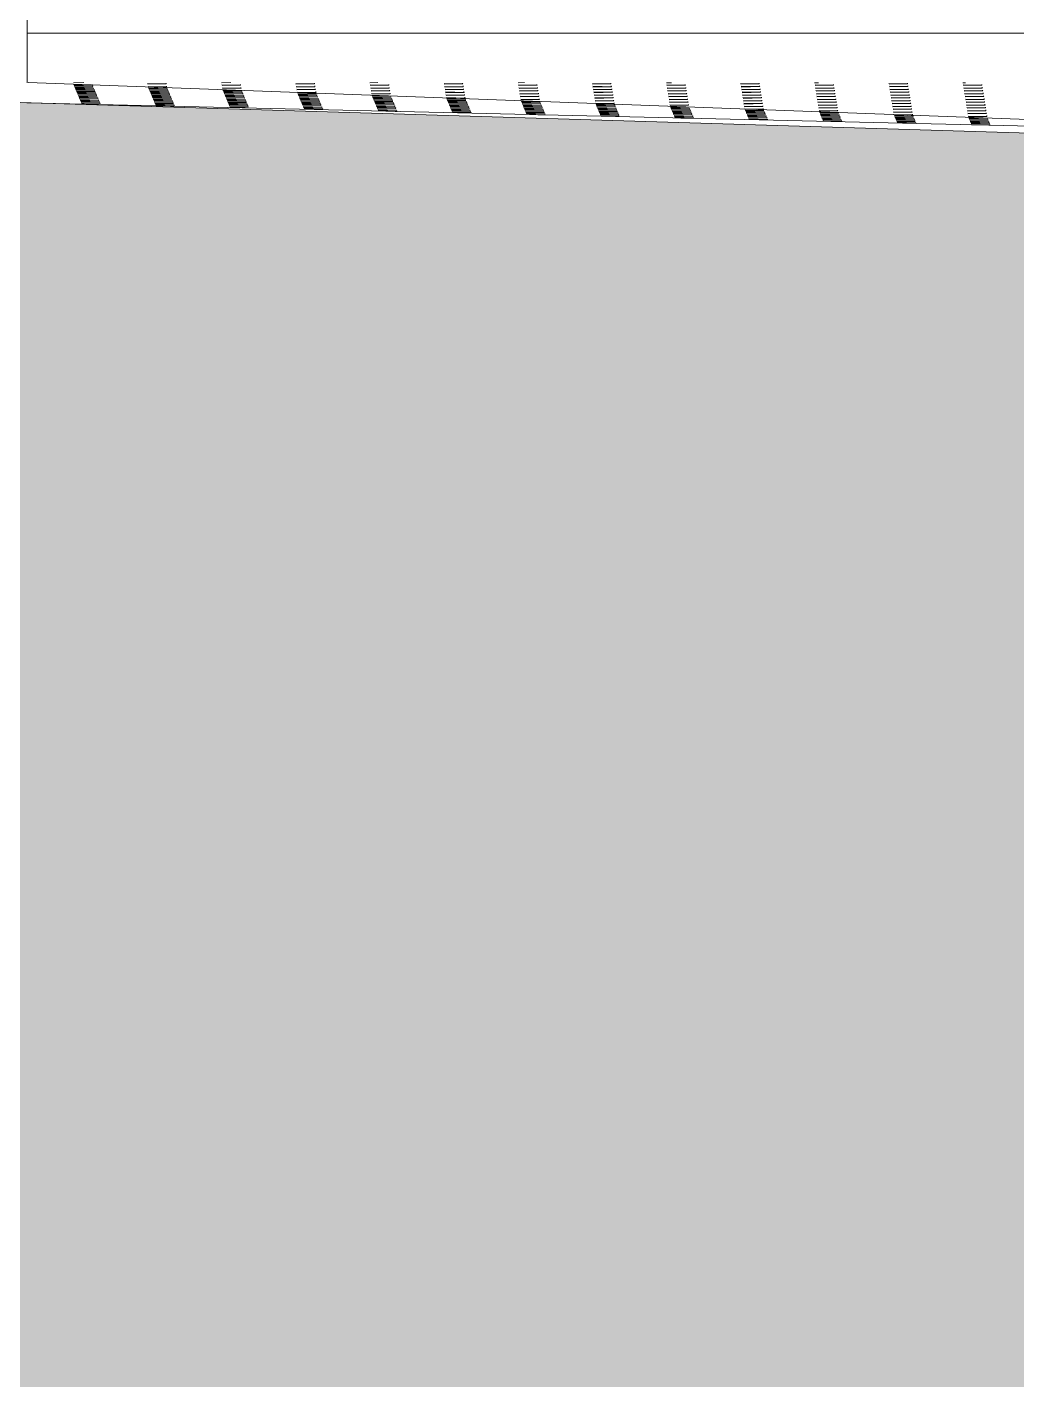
# Model space of a CAD drawing. Header units: millimetres. Extents: x -280990 to -136866, y -15139 to 7194.
# Drawn here: x -153207 to -149202, y -4239 to 1239 of the extents above; entities that cross this region are included whole.
import ezdxf

# ---------------------------------------------------------------- set-up
doc = ezdxf.new("R2010")
doc.units = ezdxf.units.MM
doc.header["$MEASUREMENT"] = 0
for name, color, linetype, lineweight in [('New_2D Drafting - General_Pen_No__1', 7, 'Continuous', 13), ('New_Site & Landscape - Terrain_Pen_No__1', 7, 'Continuous', 13), ('New_Structural - Bearing_Pen_No__1', 7, 'Continuous', 13)]:
    doc.layers.add(name, color=color, linetype=linetype, lineweight=lineweight)
doc.layers.add('New_2D Drafting - General_Pen_No__61', color=7, linetype='Continuous', lineweight=20, true_color=0x6a6a6a)

msp = doc.modelspace()

# ---------------------------------------------------------------- hatches: boundary and pattern name
at = {"layer": 'New_2D Drafting - General_Pen_No__61', "linetype": 'Continuous', "lineweight": 20, "true_color": 0x6a6a6a}
h = msp.add_hatch(dxfattribs=at)
h.set_pattern_fill('Dashed_0003', color=251, style=0, pattern_type=2)
h.set_pattern_definition([(45, (544818.18, 1213.55), (-183.84776, 183.84776), [194.99999, -65]), (45, (544818.18, 1397.4), (-183.84776, 183.84776), [194.99999, -65])])
h.paths.add_polyline_path([(-175351.4119, -15138.6962), (-136866.4204, -15138.6962), (-136880.1435, 617.9985), (-140103.53, 790.1595), (-144752.4156, 795.3361), (-148659.4545, 793.5462), (-155902.5965, 1013.7076), (-157702.217, 993.5462), (-159022.8864, 993.5462), (-164626.0405, 993.5462), (-175321.6693, 1014.3891), (-175351.4118, -246.9237)])

# ---------------------------------------------------------------- linework, layer by layer
at = {"layer": 'New_2D Drafting - General_Pen_No__1', "color": 7, "linetype": 'Continuous', "lineweight": 13, "flags": 128}
msp.add_lwpolyline([(-175351.4119, -15138.6962), (-136866.4204, -15138.6962), (-136880.1435, 617.9985), (-140103.53, 790.1595), (-144752.4156, 795.3361), (-148659.4545, 793.5462), (-155902.5965, 1013.7076), (-157702.217, 993.5462), (-159022.8864, 993.5462), (-164626.0405, 993.5462), (-175321.6693, 1014.3891), (-175351.4118, -246.9237)], close=True, dxfattribs=at)
at = {"layer": 'New_Site & Landscape - Terrain_Pen_No__1', "color": 7, "linetype": 'Continuous', "lineweight": 13}
for p, q in [((-155902.5965, 993.5462), (-148659.4545, 826.4303)), ((-153202.9572, 1013.5418), (-147255.4629, 794.3303)), ((-152977.4975, 1013.5295), (-153020.1648, 1012.7063)), ((-152943.5434, 1003.4865), (-153018.7741, 1005.7465)), ((-152943.5434, 1003.4865), (-153018.3106, 1004.6458)), ((-152941.6892, 999.0836), (-153016.9199, 1001.3436)), ((-152941.6892, 999.0836), (-153016.4563, 1000.2429)), ((-152939.835, 994.6807), (-153015.0657, 996.9407)), ((-152939.835, 994.6807), (-153014.6021, 995.84)), ((-152937.9807, 990.2778), (-153013.2114, 992.5378)), ((-152937.9807, 990.2778), (-153012.7479, 991.4371)), ((-152936.1265, 985.8749), (-153011.3572, 988.1349)), ((-152936.1265, 985.8749), (-153010.8937, 987.0342)), ((-152943.7547, 1003.9882), (-152944.007, 1005.5484)), ((-152943.5434, 1003.4865), (-152943.7547, 1003.9882)), ((-152941.6892, 999.0836), (-152942.1527, 1000.1843)), ((-152939.835, 994.6807), (-152940.2985, 995.7814)), ((-152937.9807, 990.2778), (-152938.4443, 991.3785)), ((-152936.1265, 985.8749), (-152936.5901, 986.9756)), ((-152644.4748, 1008.4515), (-152719.7055, 1009.8758)), ((-152644.4748, 1008.4515), (-152719.242, 1007.009)), ((-152642.6206, 996.9843), (-152717.8513, 998.4086)), ((-152715.5508, 995.5772), (-152717.3877, 995.6056)), ((-152640.7664, 990.0434), (-152715.9971, 992.3035)), ((-152642.6206, 996.9843), (-152715.5542, 995.5772)), ((-152640.7664, 990.0434), (-152715.5335, 991.2027)), ((-152638.9122, 985.6405), (-152714.1429, 987.9006)), ((-152638.9121, 985.6405), (-152713.6793, 986.7998)), ((-152644.4748, 1008.4515), (-152644.9384, 1011.3183)), ((-152642.6206, 996.9843), (-152643.0841, 999.8511)), ((-152640.7664, 990.0434), (-152641.2299, 991.1441)), ((-152638.9121, 985.6405), (-152639.3757, 986.7412)), ((-152382.9635, 1013.4969), (-152420.1734, 1012.779)), ((-152343.552, 1002.7543), (-152418.7827, 1004.1786)), ((-152343.552, 1002.7543), (-152418.3191, 1001.3118)), ((-152341.6978, 991.2871), (-152416.9285, 992.7114)), ((-152341.6978, 991.2871), (-152416.4649, 989.8446)), ((-152343.552, 1002.7543), (-152344.0156, 1005.6211)), ((-152341.6978, 991.2871), (-152342.1613, 994.1539)), ((-152044.4834, 1008.5242), (-152119.7141, 1009.9486)), ((-152044.4834, 1008.5242), (-152119.2505, 1007.0818)), ((-152042.6292, 997.0571), (-152117.8599, 998.4814)), ((-152042.6292, 997.0571), (-152117.3963, 995.6146)), ((-152040.775, 985.5899), (-152116.0057, 987.0142)), ((-152044.4834, 1008.5242), (-152044.947, 1011.391)), ((-152042.6292, 997.0571), (-152043.0927, 999.9239)), ((-152040.775, 985.5899), (-152041.2385, 988.4567)), ((-151788.4295, 1013.4643), (-151820.182, 1012.8517)), ((-151743.5606, 1002.827), (-151818.7913, 1004.2513)), ((-151743.5606, 1002.827), (-151818.3277, 1001.3845)), ((-151741.7064, 991.3598), (-151816.9371, 992.7841)), ((-151741.7064, 991.3598), (-151816.4735, 989.9173)), ((-151743.5606, 1002.827), (-151744.0241, 1005.6938)), ((-151741.7064, 991.3598), (-151742.1699, 994.2266)), ((-151444.492, 1008.597), (-151519.7227, 1010.0213)), ((-151444.492, 1008.597), (-151519.2591, 1007.1545)), ((-151442.6378, 997.1298), (-151517.8685, 998.5541)), ((-151442.6378, 997.1298), (-151517.4049, 995.6873)), ((-151440.7836, 985.6626), (-151516.0143, 987.0869)), ((-151444.492, 1008.597), (-151444.9555, 1011.4638)), ((-151442.6378, 997.1298), (-151443.1013, 999.9966)), ((-151440.7836, 985.6626), (-151441.2471, 988.5294)), ((-151193.8955, 1013.4317), (-151220.1906, 1012.9244)), ((-151143.5692, 1002.8997), (-151218.7999, 1004.324)), ((-151143.5692, 1002.8997), (-151218.3363, 1001.4572)), ((-151141.715, 991.4325), (-151216.9457, 992.8568)), ((-151141.715, 991.4325), (-151216.4821, 989.99)), ((-151143.5692, 1002.8997), (-151144.0327, 1005.7665)), ((-151141.715, 991.4325), (-151142.1785, 994.2993)), ((-150844.5006, 1008.6697), (-150919.7313, 1010.094)), ((-150844.5006, 1008.6697), (-150919.2677, 1007.2272)), ((-150842.6464, 997.2025), (-150917.8771, 998.6268)), ((-150842.6464, 997.2025), (-150917.4135, 995.76)), ((-150840.7922, 985.7353), (-150916.0229, 987.1596)), ((-150844.5006, 1008.6697), (-150844.9641, 1011.5365)), ((-150842.6464, 997.2025), (-150843.1099, 1000.0693)), ((-150840.7922, 985.7353), (-150841.2557, 988.6021)), ((-150599.3615, 1013.3992), (-150620.1991, 1012.9971)), ((-150543.5778, 1002.9724), (-150618.8085, 1004.3967)), ((-150543.5778, 1002.9724), (-150618.3449, 1001.5299)), ((-150541.7236, 991.5052), (-150616.9543, 992.9296)), ((-150541.7236, 991.5052), (-150616.4907, 990.0628)), ((-150543.5778, 1002.9724), (-150544.0413, 1005.8392)), ((-150541.7236, 991.5052), (-150542.1871, 994.372)), ((-150244.5092, 1008.7424), (-150319.7399, 1010.1667)), ((-150244.5092, 1008.7424), (-150319.2763, 1007.2999)), ((-150242.655, 997.2752), (-150317.8857, 998.6995)), ((-150242.655, 997.2752), (-150317.4221, 995.8327)), ((-150240.8008, 985.808), (-150316.0315, 987.2323)), ((-150244.5092, 1008.7424), (-150244.9727, 1011.6092)), ((-150242.655, 997.2752), (-150243.1185, 1000.142)), ((-150240.8007, 985.808), (-150241.2643, 988.6748)), ((-150004.8275, 1013.3666), (-150020.2077, 1013.0699)), ((-149943.5864, 1003.0452), (-150018.8171, 1004.4695)), ((-149943.5864, 1003.0452), (-150018.3535, 1001.6027)), ((-149941.7322, 991.578), (-150016.9629, 993.0023)), ((-149941.7322, 991.578), (-150016.4993, 990.1355)), ((-149943.5864, 1003.0452), (-149944.0499, 1005.9119)), ((-149941.7322, 991.578), (-149942.1957, 994.4448)), ((-149644.5178, 1008.8151), (-149719.7485, 1010.2394)), ((-149644.5178, 1008.8151), (-149719.2849, 1007.3726)), ((-149642.6636, 997.3479), (-149717.8943, 998.7722)), ((-149642.6636, 997.3479), (-149717.4307, 995.9054)), ((-149640.8093, 985.8807), (-149716.0401, 987.305)), ((-149644.5178, 1008.8151), (-149644.9813, 1011.6819)), ((-149642.6636, 997.3479), (-149643.1271, 1000.2147)), ((-149640.8093, 985.8807), (-149641.2729, 988.7475)), ((-149410.2935, 1013.334), (-149420.2163, 1013.1426)), ((-149343.595, 1003.1179), (-149418.8257, 1004.5422)), ((-149343.595, 1003.1179), (-149418.3621, 1001.6754)), ((-149341.7408, 991.6507), (-149416.9715, 993.075)), ((-149341.7408, 991.6507), (-149416.5079, 990.2082)), ((-149343.595, 1003.1179), (-149344.0585, 1005.9847)), ((-149341.7408, 991.6507), (-149342.2043, 994.5175)), ((-152934.2723, 981.472), (-153009.503, 983.732)), ((-152934.2723, 981.472), (-153009.0395, 982.6313)), ((-152932.4181, 977.0691), (-153007.6488, 979.3291)), ((-152932.4181, 977.0691), (-153007.1852, 978.2284)), ((-152930.5639, 972.6662), (-153005.7946, 974.9262)), ((-152930.5639, 972.6662), (-153005.331, 973.8255)), ((-152928.7097, 968.2633), (-153003.9404, 970.5233)), ((-152928.7097, 968.2633), (-153003.4768, 969.4226)), ((-152926.8554, 963.8604), (-153002.0861, 966.1204)), ((-152926.8554, 963.8604), (-153001.6226, 965.0197)), ((-152925.0012, 959.4575), (-153000.2319, 961.7175)), ((-152925.0012, 959.4575), (-152999.7684, 960.6168)), ((-152923.147, 955.0546), (-152998.3777, 957.3146)), ((-152923.147, 955.0546), (-152997.9141, 956.2139)), ((-152921.2928, 950.6517), (-152996.5235, 952.9117)), ((-152921.2928, 950.6517), (-152996.0599, 951.811)), ((-152919.4386, 946.2488), (-152994.6693, 948.5088)), ((-152919.4386, 946.2488), (-152994.2057, 947.4081)), ((-152917.5844, 941.8459), (-152992.8151, 944.1059)), ((-152917.5844, 941.8459), (-152992.3515, 943.0052)), ((-152915.7301, 937.443), (-152990.9608, 939.703)), ((-152915.7301, 937.443), (-152990.4973, 938.6023)), ((-152913.8759, 933.04), (-152989.1066, 935.3001)), ((-152913.8759, 933.04), (-152988.6431, 934.1994)), ((-152934.2723, 981.472), (-152934.7359, 982.5727)), ((-152932.4181, 977.0691), (-152932.8816, 978.1698)), ((-152930.5639, 972.6662), (-152931.0274, 973.7669)), ((-152928.7097, 968.2633), (-152929.1732, 969.364)), ((-152926.8554, 963.8604), (-152927.319, 964.9611)), ((-152925.0012, 959.4575), (-152925.4648, 960.5582)), ((-152923.147, 955.0546), (-152923.6106, 956.1553)), ((-152921.2928, 950.6517), (-152921.7563, 951.7524)), ((-152919.4386, 946.2488), (-152919.9021, 947.3495)), ((-152917.5844, 941.8459), (-152918.0479, 942.9466)), ((-152915.7301, 937.443), (-152916.1937, 938.5437)), ((-152913.8759, 933.04), (-152914.3395, 934.1408)), ((-152637.0579, 981.2376), (-152712.2886, 983.4977)), ((-152637.0579, 981.2376), (-152711.8251, 982.3969)), ((-152635.2037, 976.8347), (-152710.4344, 979.0948)), ((-152635.2037, 976.8347), (-152709.9709, 977.994)), ((-152633.3495, 972.4318), (-152708.5802, 974.6918)), ((-152633.3495, 972.4318), (-152708.1167, 973.5911)), ((-152631.4953, 968.0289), (-152706.726, 970.2889)), ((-152631.4953, 968.0289), (-152706.2624, 969.1882)), ((-152629.6411, 963.626), (-152704.8718, 965.886)), ((-152629.6411, 963.626), (-152704.4082, 964.7853)), ((-152627.7868, 959.2231), (-152703.0176, 961.4831)), ((-152627.7868, 959.2231), (-152702.554, 960.3824)), ((-152625.9326, 954.8202), (-152701.1633, 957.0802)), ((-152625.9326, 954.8202), (-152700.6998, 955.9795)), ((-152624.0784, 950.4173), (-152699.3091, 952.6773)), ((-152624.0784, 950.4173), (-152698.8456, 951.5766)), ((-152622.2242, 946.0144), (-152697.4549, 948.2744)), ((-152622.2242, 946.0144), (-152696.9913, 947.1737)), ((-152620.37, 941.6115), (-152695.6007, 943.8715)), ((-152620.37, 941.6115), (-152695.1371, 942.7708)), ((-152618.5158, 937.2086), (-152693.7465, 939.4686)), ((-152618.5158, 937.2086), (-152693.2829, 938.3679)), ((-152616.6615, 932.8057), (-152691.8922, 935.0657)), ((-152616.6615, 932.8057), (-152691.4287, 933.965)), ((-152637.0579, 981.2376), (-152637.5215, 982.3383)), ((-152635.2037, 976.8347), (-152635.6673, 977.9354)), ((-152633.3495, 972.4318), (-152633.8131, 973.5325)), ((-152631.4953, 968.0289), (-152631.9588, 969.1296)), ((-152629.6411, 963.626), (-152630.1046, 964.7267)), ((-152627.7868, 959.2231), (-152628.2504, 960.3238)), ((-152625.9326, 954.8202), (-152626.3962, 955.9209)), ((-152624.0784, 950.4173), (-152624.542, 951.518)), ((-152622.2242, 946.0144), (-152622.6877, 947.1151)), ((-152620.37, 941.6115), (-152620.8335, 942.7122)), ((-152618.5158, 937.2086), (-152618.9793, 938.3093)), ((-152616.6615, 932.8057), (-152617.1251, 933.9064)), ((-152339.8436, 981.0032), (-152415.0743, 983.2633)), ((-152339.8436, 981.0032), (-152414.6107, 982.1626)), ((-152337.9893, 976.6003), (-152413.22, 978.8604)), ((-152337.9893, 976.6003), (-152412.7565, 977.7597)), ((-152336.1351, 972.1974), (-152411.3658, 974.4575)), ((-152336.1351, 972.1974), (-152410.9023, 973.3568)), ((-152334.2809, 967.7945), (-152409.5116, 970.0546)), ((-152334.2809, 967.7945), (-152409.0481, 968.9539)), ((-152332.4267, 963.3916), (-152407.6574, 965.6517)), ((-152332.4267, 963.3916), (-152407.1938, 964.551)), ((-152330.5725, 958.9887), (-152405.8032, 961.2488)), ((-152330.5725, 958.9887), (-152405.3396, 960.1481)), ((-152328.7183, 954.5858), (-152403.949, 956.8459)), ((-152328.7182, 954.5858), (-152403.4854, 955.7451)), ((-152326.864, 950.1829), (-152402.0947, 952.443)), ((-152326.864, 950.1829), (-152401.6312, 951.3422)), ((-152325.0098, 945.78), (-152400.2405, 948.0401)), ((-152325.0098, 945.78), (-152399.777, 946.9393)), ((-152323.1556, 941.3771), (-152398.3863, 943.6372)), ((-152323.1556, 941.3771), (-152397.9228, 942.5364)), ((-152321.3014, 936.9742), (-152396.5321, 939.2343)), ((-152321.3014, 936.9742), (-152396.0685, 938.1335)), ((-152319.4472, 932.5713), (-152394.6779, 934.8314)), ((-152319.4472, 932.5713), (-152394.2143, 933.7306)), ((-152340.1542, 981.7408), (-152340.3071, 982.6867)), ((-152339.8436, 981.0032), (-152340.1542, 981.7409)), ((-152337.9893, 976.6003), (-152338.4529, 977.7011)), ((-152336.1351, 972.1974), (-152336.5987, 973.2982)), ((-152334.2809, 967.7945), (-152334.7445, 968.8953)), ((-152332.4267, 963.3916), (-152332.8902, 964.4924)), ((-152330.5725, 958.9887), (-152331.036, 960.0895)), ((-152328.7183, 954.5858), (-152329.1818, 955.6866)), ((-152326.864, 950.1829), (-152327.3276, 951.2837)), ((-152325.0098, 945.78), (-152325.4734, 946.8808)), ((-152323.1556, 941.3771), (-152323.6192, 942.4779)), ((-152321.3014, 936.9742), (-152321.7649, 938.0749)), ((-152319.4472, 932.5713), (-152319.9107, 933.672)), ((-152040.775, 985.5899), (-152115.5421, 984.1474)), ((-152038.9207, 974.1227), (-152114.1515, 975.547)), ((-152100.9764, 972.9253), (-152113.6879, 973.1224)), ((-152037.0665, 967.5602), (-152112.2972, 969.8202)), ((-152037.0665, 967.5602), (-152111.8337, 968.7195)), ((-152035.2123, 963.1573), (-152110.443, 965.4173)), ((-152035.2123, 963.1573), (-152109.9795, 964.3166)), ((-152033.3581, 958.7544), (-152108.5888, 961.0144)), ((-152033.3581, 958.7544), (-152108.1252, 959.9137)), ((-152031.5039, 954.3515), (-152106.7346, 956.6115)), ((-152031.5039, 954.3515), (-152106.271, 955.5108)), ((-152029.6497, 949.9486), (-152104.8804, 952.2086)), ((-152029.6497, 949.9486), (-152104.4168, 951.1079)), ((-152027.7954, 945.5457), (-152103.0261, 947.8057)), ((-152027.7954, 945.5457), (-152102.5626, 946.705)), ((-152025.9412, 941.1428), (-152101.1719, 943.4028)), ((-152038.9208, 974.1227), (-152100.9797, 972.9254)), ((-152025.9412, 941.1428), (-152100.7084, 942.3021)), ((-152024.087, 936.7399), (-152099.3177, 938.9999)), ((-152024.087, 936.7399), (-152098.8542, 937.8992)), ((-152022.2328, 932.337), (-152097.4635, 934.597)), ((-152022.2328, 932.337), (-152096.9999, 933.4963)), ((-152038.9207, 974.1227), (-152039.3843, 976.9895)), ((-152037.0665, 967.5602), (-152037.5301, 968.6609)), ((-152035.2123, 963.1573), (-152035.6759, 964.258)), ((-152033.3581, 958.7544), (-152033.8216, 959.8551)), ((-152031.5039, 954.3515), (-152031.9674, 955.4522)), ((-152029.6497, 949.9486), (-152030.1132, 951.0493)), ((-152027.7954, 945.5457), (-152028.259, 946.6464)), ((-152025.9412, 941.1428), (-152026.4048, 942.2435)), ((-152024.087, 936.7399), (-152024.5506, 937.8406)), ((-152022.2328, 932.337), (-152022.6963, 933.4377)), ((-151739.8522, 979.8926), (-151815.0829, 981.3169)), ((-151739.8522, 979.8926), (-151814.6193, 978.4501)), ((-151737.9979, 968.4254), (-151813.2286, 969.8497)), ((-151737.9979, 968.4254), (-151812.7651, 966.983)), ((-151736.1437, 958.52), (-151811.3744, 960.78)), ((-151736.1437, 958.52), (-151810.9109, 959.6793)), ((-151734.2895, 954.1171), (-151809.5202, 956.3771)), ((-151734.2895, 954.1171), (-151809.0566, 955.2764)), ((-151732.4353, 949.7142), (-151807.666, 951.9742)), ((-151732.4353, 949.7142), (-151807.2024, 950.8735)), ((-151730.5811, 945.3113), (-151805.8118, 947.5713)), ((-151730.5811, 945.3113), (-151805.3482, 946.4706)), ((-151728.7269, 940.9084), (-151803.9576, 943.1684)), ((-151728.7269, 940.9084), (-151803.494, 942.0677)), ((-151726.8726, 936.5055), (-151802.1033, 938.7655)), ((-151726.8726, 936.5055), (-151801.6398, 937.6648)), ((-151725.0184, 932.1026), (-151800.2491, 934.3626)), ((-151725.0184, 932.1026), (-151799.7856, 933.2619)), ((-151739.8522, 979.8926), (-151740.3157, 982.7594)), ((-151737.9979, 968.4254), (-151738.4615, 971.2922)), ((-151736.5537, 959.4934), (-151736.6073, 959.825)), ((-151736.1437, 958.52), (-151736.5537, 959.4935)), ((-151734.2895, 954.1171), (-151734.7531, 955.2178)), ((-151732.4353, 949.7142), (-151732.8988, 950.8149)), ((-151730.5811, 945.3113), (-151731.0446, 946.412)), ((-151728.7269, 940.9084), (-151729.1904, 942.0091)), ((-151726.8726, 936.5055), (-151727.3362, 937.6062)), ((-151725.0184, 932.1026), (-151725.482, 933.2033)), ((-151440.7836, 985.6626), (-151515.5507, 984.2201)), ((-151438.9293, 974.1954), (-151514.16, 975.6197)), ((-151438.9293, 974.1954), (-151513.6965, 972.7529)), ((-151437.0751, 962.7282), (-151512.3058, 964.1525)), ((-151437.0751, 962.7282), (-151511.8423, 961.2857)), ((-151435.2209, 951.261), (-151510.4516, 952.6853)), ((-151486.402, 950.2734), (-151509.9881, 950.6392)), ((-151433.3667, 945.0769), (-151508.5974, 947.337)), ((-151433.3667, 945.0769), (-151508.1338, 946.2363)), ((-151431.5125, 940.674), (-151506.7432, 942.9341)), ((-151431.5125, 940.674), (-151506.2796, 941.8334)), ((-151429.6583, 936.2711), (-151504.889, 938.5312)), ((-151429.6583, 936.2711), (-151504.4254, 937.4304)), ((-151427.804, 931.8682), (-151503.0347, 934.1283)), ((-151427.804, 931.8682), (-151502.5712, 933.0275)), ((-151435.2209, 951.261), (-151486.4051, 950.2735)), ((-151438.9293, 974.1954), (-151439.3929, 977.0622)), ((-151437.0751, 962.7282), (-151437.5387, 965.595)), ((-151435.2209, 951.261), (-151435.6845, 954.1278)), ((-151433.3667, 945.0769), (-151433.8302, 946.1777)), ((-151431.5125, 940.674), (-151431.976, 941.7748)), ((-151429.6583, 936.2711), (-151430.1218, 937.3719)), ((-151427.804, 931.8682), (-151428.2676, 932.969)), ((-151139.8607, 979.9653), (-151215.0915, 981.3897)), ((-151139.8607, 979.9653), (-151214.6279, 978.5229)), ((-151138.0065, 968.4982), (-151213.2372, 969.9225)), ((-151138.0065, 968.4982), (-151212.7737, 967.0557)), ((-151136.1523, 957.031), (-151211.383, 958.4553)), ((-151136.1523, 957.031), (-151210.9195, 955.5885)), ((-151134.2981, 945.5638), (-151209.5288, 946.9881)), ((-151134.2981, 945.5638), (-151209.0652, 944.1213)), ((-151132.4439, 936.0368), (-151207.6746, 938.2968)), ((-151132.4439, 936.0368), (-151207.211, 937.1961)), ((-151130.5897, 931.6339), (-151205.8204, 933.8939)), ((-151130.5897, 931.6339), (-151205.3568, 932.7932)), ((-151139.8608, 979.9653), (-151140.3243, 982.8321)), ((-151138.0065, 968.4982), (-151138.4701, 971.365)), ((-151136.1523, 957.031), (-151136.6159, 959.8978)), ((-151134.2981, 945.5638), (-151134.7617, 948.4306)), ((-151132.4439, 936.0368), (-151132.9074, 937.1375)), ((-151130.5897, 931.6339), (-151131.0532, 932.7346)), ((-150840.7922, 985.7353), (-150915.5593, 984.2928)), ((-150838.9379, 974.2681), (-150914.1686, 975.6924)), ((-150838.9379, 974.2681), (-150913.7051, 972.8256)), ((-150837.0837, 962.8009), (-150912.3144, 964.2252)), ((-150837.0837, 962.8009), (-150911.8509, 961.3584)), ((-150835.2295, 951.3337), (-150910.4602, 952.758)), ((-150835.2295, 951.3337), (-150909.9967, 949.8912)), ((-150833.3753, 939.8665), (-150908.606, 941.2908)), ((-150833.3753, 939.8665), (-150908.1424, 938.424)), ((-150838.9379, 974.2681), (-150839.4015, 977.1349)), ((-150837.0837, 962.8009), (-150837.5473, 965.6677)), ((-150835.2295, 951.3337), (-150835.6931, 954.2005)), ((-150833.3753, 939.8665), (-150833.8388, 942.7333)), ((-150831.5211, 928.3993), (-150831.9846, 931.2661)), ((-150539.8693, 980.0381), (-150615.1001, 981.4624)), ((-150539.8693, 980.0381), (-150614.6365, 978.5956)), ((-150538.0151, 968.5709), (-150613.2458, 969.9952)), ((-150538.0151, 968.5709), (-150612.7823, 967.1284)), ((-150536.1609, 957.1037), (-150611.3916, 958.528)), ((-150536.1609, 957.1037), (-150610.9281, 955.6612)), ((-150534.3067, 945.6365), (-150609.5374, 947.0608)), ((-150534.3067, 945.6365), (-150609.0738, 944.194)), ((-150532.4525, 934.1693), (-150607.6832, 935.5936)), ((-150532.4525, 934.1693), (-150607.2196, 932.7268)), ((-150539.8693, 980.0381), (-150540.3329, 982.9049)), ((-150538.0151, 968.5709), (-150538.4787, 971.4377)), ((-150536.1609, 957.1037), (-150536.6245, 959.9705)), ((-150534.3067, 945.6365), (-150534.7702, 948.5033)), ((-150532.4525, 934.1693), (-150532.916, 937.0361)), ((-150240.8008, 985.808), (-150315.5679, 984.3655)), ((-150238.9465, 974.3408), (-150314.1772, 975.7651)), ((-150238.9465, 974.3408), (-150313.7137, 972.8983)), ((-150237.0923, 962.8736), (-150312.323, 964.2979)), ((-150237.0923, 962.8736), (-150311.8595, 961.4311)), ((-150235.2381, 951.4064), (-150310.4688, 952.8308)), ((-150235.2381, 951.4064), (-150310.0052, 949.964)), ((-150233.3839, 939.9393), (-150308.6146, 941.3636)), ((-150233.3839, 939.9393), (-150308.151, 938.4968)), ((-150238.9465, 974.3408), (-150239.4101, 977.2076)), ((-150237.0923, 962.8736), (-150237.5559, 965.7404)), ((-150235.2381, 951.4064), (-150235.7017, 954.2732)), ((-150233.3839, 939.9393), (-150233.8474, 942.806)), ((-150231.5297, 928.4721), (-150231.9932, 931.3389)), ((-149939.8779, 980.1108), (-150015.1086, 981.5351)), ((-149939.8779, 980.1108), (-150014.6451, 978.6683)), ((-149938.0237, 968.6436), (-150013.2544, 970.0679)), ((-149938.0237, 968.6436), (-150012.7909, 967.2011)), ((-149936.1695, 957.1764), (-150011.4002, 958.6007)), ((-149936.1695, 957.1764), (-150010.9367, 955.7339)), ((-149934.3153, 945.7092), (-150009.546, 947.1335)), ((-149934.3153, 945.7092), (-150009.0824, 944.2667)), ((-149932.4611, 934.242), (-150007.6918, 935.6663)), ((-149932.4611, 934.242), (-150007.2282, 932.7995)), ((-149939.8779, 980.1108), (-149940.3415, 982.9776)), ((-149938.0237, 968.6436), (-149938.4873, 971.5104)), ((-149936.1695, 957.1764), (-149936.6331, 960.0432)), ((-149934.3153, 945.7092), (-149934.7788, 948.576)), ((-149932.4611, 934.242), (-149932.9246, 937.1088)), ((-149640.8093, 985.8807), (-149715.5765, 984.4382)), ((-149638.9551, 974.4135), (-149714.1858, 975.8378)), ((-149638.9551, 974.4135), (-149713.7223, 972.971)), ((-149637.1009, 962.9463), (-149712.3316, 964.3707)), ((-149637.1009, 962.9463), (-149711.8681, 961.5039)), ((-149635.2467, 951.4792), (-149710.4774, 952.9035)), ((-149635.2467, 951.4792), (-149710.0138, 950.0367)), ((-149633.3925, 940.012), (-149708.6232, 941.4363)), ((-149633.3925, 940.012), (-149708.1596, 938.5695)), ((-149638.9551, 974.4135), (-149639.4187, 977.2803)), ((-149637.1009, 962.9463), (-149637.5645, 965.8131)), ((-149635.2467, 951.4792), (-149635.7102, 954.346)), ((-149633.3925, 940.012), (-149633.856, 942.8788)), ((-149631.5383, 928.5448), (-149632.0018, 931.4116)), ((-149339.8865, 980.1835), (-149415.1172, 981.6078)), ((-149339.8865, 980.1835), (-149414.6537, 978.741)), ((-149338.0323, 968.7163), (-149413.263, 970.1406)), ((-149338.0323, 968.7163), (-149412.7995, 967.2738)), ((-149336.1781, 957.2491), (-149411.4088, 958.6734)), ((-149336.1781, 957.2491), (-149410.9453, 955.8066)), ((-149334.3239, 945.7819), (-149409.5546, 947.2062)), ((-149334.3239, 945.7819), (-149409.091, 944.3394)), ((-149332.4697, 934.3147), (-149407.7004, 935.739)), ((-149332.4697, 934.3147), (-149407.2368, 932.8722)), ((-149339.8865, 980.1835), (-149340.3501, 983.0503)), ((-149338.0323, 968.7163), (-149338.4959, 971.5831)), ((-149336.1781, 957.2491), (-149336.6417, 960.1159)), ((-149334.3239, 945.7819), (-149334.7874, 948.6487)), ((-149332.4697, 934.3147), (-149332.9332, 937.1815)), ((-152912.0217, 928.6371), (-152987.2524, 930.8972)), ((-152912.0217, 928.6371), (-152986.7888, 929.7965)), ((-152948.8839, 925.3973), (-152985.3982, 926.4943)), ((-152912.0217, 928.6371), (-152912.4853, 929.7379)), ((-152910.2822, 924.5067), (-152910.631, 925.335)), ((-152614.8073, 928.4028), (-152690.038, 930.6628)), ((-152614.8073, 928.4028), (-152689.5745, 929.5621)), ((-152612.9531, 923.9999), (-152688.1838, 926.2599)), ((-152612.9531, 923.9999), (-152687.7202, 925.1592)), ((-152611.0989, 919.597), (-152686.3296, 921.857)), ((-152611.0989, 919.597), (-152685.866, 920.7563)), ((-152614.8073, 928.4028), (-152615.2709, 929.5035)), ((-152612.9531, 923.9999), (-152613.4167, 925.1006)), ((-152611.0989, 919.597), (-152611.5624, 920.6977)), ((-152317.5929, 928.1684), (-152392.8236, 930.4285)), ((-152317.5929, 928.1684), (-152392.3601, 929.3277)), ((-152315.7387, 923.7655), (-152390.9694, 926.0256)), ((-152315.7387, 923.7655), (-152390.5059, 924.9248)), ((-152313.8845, 919.3626), (-152389.1152, 921.6227)), ((-152313.8845, 919.3626), (-152388.6517, 920.5219)), ((-152312.0303, 914.9597), (-152387.261, 917.2198)), ((-152312.0303, 914.9597), (-152386.7974, 916.119)), ((-152325.1095, 911.0054), (-152385.4068, 912.8169)), ((-152317.5929, 928.1684), (-152318.0565, 929.2691)), ((-152315.7387, 923.7655), (-152316.2023, 924.8662)), ((-152313.8845, 919.3626), (-152314.3481, 920.4633)), ((-152312.0303, 914.9597), (-152312.4938, 916.0604)), ((-152310.2203, 910.6619), (-152310.6396, 911.6575)), ((-152020.3786, 927.9341), (-152095.6093, 930.1941)), ((-152020.3786, 927.9341), (-152095.1457, 929.0934)), ((-152018.5244, 923.5312), (-152093.7551, 925.7912)), ((-152018.5243, 923.5312), (-152093.2915, 924.6905)), ((-152016.6701, 919.1283), (-152091.9008, 921.3883)), ((-152016.6701, 919.1283), (-152091.4373, 920.2876)), ((-152014.8159, 914.7253), (-152090.0466, 916.9854)), ((-152014.8159, 914.7253), (-152089.5831, 915.8847)), ((-152012.9617, 910.3224), (-152088.1924, 912.5825)), ((-152012.9617, 910.3224), (-152087.7289, 911.4818)), ((-152011.1075, 905.9195), (-152086.3382, 908.1796)), ((-152011.1075, 905.9195), (-152085.8746, 907.0789)), ((-152020.3786, 927.9341), (-152020.8421, 929.0348)), ((-152018.5243, 923.5312), (-152018.9879, 924.6319)), ((-152016.6701, 919.1283), (-152017.1337, 920.229)), ((-152014.8159, 914.7253), (-152015.2795, 915.8261)), ((-152012.9617, 910.3224), (-152013.4253, 911.4232)), ((-152011.1075, 905.9195), (-152011.571, 907.0203)), ((-151723.1642, 927.6997), (-151798.3949, 929.9597)), ((-151723.1642, 927.6997), (-151797.9313, 928.859)), ((-151721.31, 923.2968), (-151796.5407, 925.5568)), ((-151721.31, 923.2968), (-151796.0771, 924.4561)), ((-151719.4558, 918.8939), (-151794.6865, 921.1539)), ((-151719.4558, 918.8939), (-151794.2229, 920.0532)), ((-151717.6015, 914.491), (-151792.8322, 916.751)), ((-151717.6015, 914.491), (-151792.3687, 915.6503)), ((-151715.7473, 910.0881), (-151790.978, 912.3481)), ((-151715.7473, 910.0881), (-151790.5145, 911.2474)), ((-151713.8931, 905.6852), (-151789.1238, 907.9452)), ((-151713.8931, 905.6852), (-151788.6603, 906.8445)), ((-151712.0389, 901.2823), (-151787.2696, 903.5423)), ((-151712.0389, 901.2823), (-151786.806, 902.4416)), ((-151710.1847, 896.8794), (-151785.4154, 899.1394)), ((-151723.1642, 927.6997), (-151723.6278, 928.8004)), ((-151721.31, 923.2968), (-151721.7735, 924.3975)), ((-151719.4558, 918.8939), (-151719.9193, 919.9946)), ((-151710.1847, 896.8794), (-151718.3354, 897.0058)), ((-151717.6015, 914.491), (-151718.0651, 915.5917)), ((-151715.7473, 910.0881), (-151716.2109, 911.1888)), ((-151713.8931, 905.6852), (-151714.3567, 906.7859)), ((-151712.0389, 901.2823), (-151712.5024, 902.383)), ((-151710.1847, 896.8794), (-151710.6482, 897.9801)), ((-151425.9498, 927.4653), (-151501.1805, 929.7254)), ((-151425.9498, 927.4653), (-151500.717, 928.6246)), ((-151424.0956, 923.0624), (-151499.3263, 925.3225)), ((-151424.0956, 923.0624), (-151498.8627, 924.2217)), ((-151422.2414, 918.6595), (-151497.4721, 920.9196)), ((-151422.2414, 918.6595), (-151497.0085, 919.8188)), ((-151420.3872, 914.2566), (-151495.6179, 916.5167)), ((-151420.3872, 914.2566), (-151495.1543, 915.4159)), ((-151418.5329, 909.8537), (-151493.7637, 912.1138)), ((-151418.533, 909.8537), (-151493.3001, 911.013)), ((-151416.6787, 905.4508), (-151491.9094, 907.7109)), ((-151416.6787, 905.4508), (-151491.4459, 906.6101)), ((-151414.8245, 901.0479), (-151490.0552, 903.308)), ((-151414.8245, 901.0479), (-151489.5917, 902.2072)), ((-151412.9703, 896.645), (-151488.201, 898.9051)), ((-151412.9703, 896.645), (-151487.7374, 897.8043)), ((-151411.1161, 892.2421), (-151486.3468, 894.5022)), ((-151411.1161, 892.2421), (-151485.8832, 893.4014)), ((-151425.9498, 927.4653), (-151426.4134, 928.5661)), ((-151424.0956, 923.0624), (-151424.5592, 924.1631)), ((-151422.2414, 918.6595), (-151422.7049, 919.7602)), ((-151420.3872, 914.2566), (-151420.8507, 915.3573)), ((-151418.5329, 909.8537), (-151418.9965, 910.9544)), ((-151416.6787, 905.4508), (-151417.1423, 906.5515)), ((-151414.8245, 901.0479), (-151415.2881, 902.1486)), ((-151412.9703, 896.645), (-151413.4338, 897.7457)), ((-151411.1161, 892.2421), (-151411.5796, 893.3428)), ((-151128.7354, 927.231), (-151203.9661, 929.491)), ((-151128.7354, 927.231), (-151203.5026, 928.3903)), ((-151126.8812, 922.8281), (-151202.1119, 925.0881)), ((-151126.8812, 922.8281), (-151201.6484, 923.9874)), ((-151125.027, 918.4252), (-151200.2577, 920.6852)), ((-151125.027, 918.4252), (-151199.7942, 919.5845)), ((-151123.1728, 914.0223), (-151198.4035, 916.2823)), ((-151123.1728, 914.0223), (-151197.9399, 915.1816)), ((-151121.3186, 909.6194), (-151196.5493, 911.8794)), ((-151121.3186, 909.6194), (-151196.0857, 910.7787)), ((-151119.4644, 905.2165), (-151194.6951, 907.4765)), ((-151119.4644, 905.2165), (-151194.2315, 906.3758)), ((-151117.6101, 900.8135), (-151192.8408, 903.0736)), ((-151117.6101, 900.8135), (-151192.3773, 901.9729)), ((-151115.7559, 896.4106), (-151190.9866, 898.6707)), ((-151115.7559, 896.4106), (-151190.5231, 897.57)), ((-151113.9017, 892.0077), (-151189.1324, 894.2678)), ((-151113.9017, 892.0077), (-151188.6688, 893.1671)), ((-151112.0475, 887.6048), (-151187.2782, 889.8649)), ((-151112.0475, 887.6048), (-151186.8146, 888.7642)), ((-151110.1933, 883.2019), (-151185.424, 885.462)), ((-151110.1933, 883.2019), (-151140.2492, 883.668)), ((-151128.7354, 927.231), (-151129.199, 928.3317)), ((-151126.8812, 922.8281), (-151127.3448, 923.9288)), ((-151125.027, 918.4252), (-151125.4906, 919.5259)), ((-151123.1728, 914.0223), (-151123.6363, 915.123)), ((-151121.3186, 909.6194), (-151121.7821, 910.7201)), ((-151119.4644, 905.2165), (-151119.9279, 906.3172)), ((-151117.6101, 900.8135), (-151118.0737, 901.9143)), ((-151115.7559, 896.4106), (-151116.2195, 897.5114)), ((-151113.9017, 892.0077), (-151114.3653, 893.1085)), ((-151112.0475, 887.6048), (-151112.511, 888.7056)), ((-151110.1933, 883.2019), (-151110.6568, 884.3027)), ((-150831.5211, 928.3993), (-150906.7518, 929.8237)), ((-150871.8276, 927.6216), (-150906.2882, 928.1559)), ((-150829.6669, 922.5937), (-150904.8976, 924.8537)), ((-150829.6668, 922.5937), (-150904.434, 923.753)), ((-150827.8126, 918.1908), (-150903.0433, 920.4508)), ((-150827.8126, 918.1908), (-150902.5798, 919.3501)), ((-150825.9584, 913.7879), (-150901.1891, 916.0479)), ((-150825.9584, 913.7879), (-150900.7256, 914.9472)), ((-150824.1042, 909.385), (-150899.3349, 911.645)), ((-150824.1042, 909.385), (-150898.8713, 910.5443)), ((-150822.25, 904.9821), (-150897.4807, 907.2421)), ((-150822.25, 904.9821), (-150897.0171, 906.1414)), ((-150820.3958, 900.5792), (-150895.6265, 902.8392)), ((-150820.3958, 900.5792), (-150895.1629, 901.7385)), ((-150818.5415, 896.1763), (-150893.7722, 898.4363)), ((-150818.5415, 896.1763), (-150893.3087, 897.3356)), ((-150816.6873, 891.7734), (-150891.918, 894.0334)), ((-150816.6873, 891.7734), (-150891.4545, 892.9327)), ((-150814.8331, 887.3705), (-150890.0638, 889.6305)), ((-150814.8331, 887.3705), (-150889.6003, 888.5298)), ((-150812.9789, 882.9676), (-150888.2096, 885.2276)), ((-150812.9789, 882.9676), (-150887.746, 884.1269)), ((-150811.1247, 878.5647), (-150886.3554, 880.8247)), ((-150811.1247, 878.5647), (-150885.8918, 879.724)), ((-150831.5211, 928.3993), (-150871.8306, 927.6217)), ((-150829.6668, 922.5937), (-150830.1304, 923.6944)), ((-150827.8126, 918.1908), (-150828.2762, 919.2915)), ((-150825.9584, 913.7879), (-150826.422, 914.8886)), ((-150824.1042, 909.385), (-150824.5677, 910.4857)), ((-150822.25, 904.9821), (-150822.7135, 906.0828)), ((-150820.3958, 900.5792), (-150820.8593, 901.6799)), ((-150818.5415, 896.1763), (-150819.0051, 897.277)), ((-150816.6873, 891.7734), (-150817.1509, 892.8741)), ((-150814.8331, 887.3705), (-150815.2967, 888.4712)), ((-150812.9789, 882.9676), (-150813.4424, 884.0683)), ((-150811.1247, 878.5647), (-150811.5882, 879.6654)), ((-150530.5983, 922.7021), (-150605.829, 924.1264)), ((-150530.5983, 922.7021), (-150605.3654, 921.2596)), ((-150528.744, 913.5535), (-150603.9747, 915.8136)), ((-150528.744, 913.5535), (-150603.5112, 914.7128)), ((-150526.8898, 909.1506), (-150602.1205, 911.4107)), ((-150526.8898, 909.1506), (-150601.657, 910.3099)), ((-150525.0356, 904.7477), (-150600.2663, 907.0078)), ((-150525.0356, 904.7477), (-150599.8028, 905.907)), ((-150523.1814, 900.3448), (-150598.4121, 902.6049)), ((-150523.1814, 900.3448), (-150597.9485, 901.5041)), ((-150521.3272, 895.9419), (-150596.5579, 898.202)), ((-150521.3272, 895.9419), (-150596.0943, 897.1012)), ((-150519.4729, 891.539), (-150594.7037, 893.7991)), ((-150519.4729, 891.539), (-150594.2401, 892.6983)), ((-150517.6187, 887.1361), (-150592.8494, 889.3962)), ((-150517.6187, 887.1361), (-150592.3859, 888.2954)), ((-150515.7645, 882.7332), (-150590.9952, 884.9933)), ((-150515.7645, 882.7332), (-150590.5317, 883.8925)), ((-150513.9103, 878.3303), (-150589.141, 880.5904)), ((-150513.9103, 878.3303), (-150588.6774, 879.4896)), ((-150530.5983, 922.7021), (-150531.0618, 925.5689)), ((-150528.744, 913.5535), (-150529.2076, 914.6543)), ((-150526.8898, 909.1506), (-150527.3534, 910.2514)), ((-150525.0356, 904.7477), (-150525.4992, 905.8484)), ((-150523.1814, 900.3448), (-150523.6449, 901.4455)), ((-150521.3272, 895.9419), (-150521.7907, 897.0426)), ((-150519.473, 891.539), (-150519.9365, 892.6397)), ((-150517.6187, 887.1361), (-150518.0823, 888.2368)), ((-150515.7645, 882.7332), (-150516.2281, 883.8339)), ((-150513.9103, 878.3303), (-150514.3739, 879.431)), ((-150231.5297, 928.4721), (-150306.7604, 929.8964)), ((-150231.5297, 928.4721), (-150306.2968, 927.0296)), ((-150229.6754, 917.0049), (-150304.9061, 918.4292)), ((-150229.6754, 917.0049), (-150304.4426, 915.5624)), ((-150227.8212, 905.5377), (-150303.0519, 906.962)), ((-150257.2532, 904.9697), (-150302.5884, 905.6727)), ((-150225.967, 900.1105), (-150301.1977, 902.3705)), ((-150225.967, 900.1105), (-150300.7342, 901.2698)), ((-150224.1128, 895.7076), (-150299.3435, 897.9676)), ((-150224.1128, 895.7076), (-150298.8799, 896.8669)), ((-150222.2586, 891.3047), (-150297.4893, 893.5647)), ((-150222.2586, 891.3047), (-150297.0257, 892.464)), ((-150220.4044, 886.9017), (-150295.6351, 889.1618)), ((-150220.4044, 886.9017), (-150295.1715, 888.0611)), ((-150218.5501, 882.4988), (-150293.7808, 884.7589)), ((-150218.5501, 882.4988), (-150293.3173, 883.6582)), ((-150216.6959, 878.0959), (-150291.9266, 880.356)), ((-150216.6959, 878.0959), (-150291.4631, 879.2553)), ((-150227.8212, 905.5377), (-150257.256, 904.9698)), ((-150229.6754, 917.0049), (-150230.139, 919.8717)), ((-150227.8212, 905.5377), (-150228.2848, 908.4045)), ((-150225.967, 900.1105), (-150226.4306, 901.2112)), ((-150224.1128, 895.7076), (-150224.5763, 896.8083)), ((-150222.2586, 891.3047), (-150222.7221, 892.4054)), ((-150220.4044, 886.9017), (-150220.8679, 888.0025)), ((-150218.5501, 882.4988), (-150219.0137, 883.5996)), ((-150216.6959, 878.0959), (-150217.1595, 879.1967)), ((-149930.6069, 922.7748), (-150005.8376, 924.1991)), ((-149930.6069, 922.7748), (-150005.374, 921.3323)), ((-149928.7526, 911.3076), (-150003.9833, 912.7319)), ((-149928.7526, 911.3076), (-150003.5198, 909.8651)), ((-149926.8984, 899.8404), (-150002.1291, 901.2648)), ((-149926.8984, 899.8404), (-150001.6656, 898.398)), ((-149925.0442, 891.0703), (-150000.2749, 893.3303)), ((-149925.0442, 891.0703), (-149999.8113, 892.2296)), ((-149923.19, 886.6674), (-149998.4207, 888.9274)), ((-149923.19, 886.6674), (-149997.9571, 887.8267)), ((-149921.3358, 882.2645), (-149996.5665, 884.5245)), ((-149921.3358, 882.2645), (-149996.1029, 883.4238)), ((-149919.4815, 877.8616), (-149994.7123, 880.1216)), ((-149919.4815, 877.8616), (-149994.2487, 879.0209)), ((-149930.6069, 922.7748), (-149931.0704, 925.6416)), ((-149928.7526, 911.3076), (-149929.2162, 914.1744)), ((-149926.8984, 899.8404), (-149927.362, 902.7072)), ((-149925.0442, 891.0703), (-149925.5078, 892.171)), ((-149923.19, 886.6674), (-149923.6535, 887.7681)), ((-149921.3358, 882.2645), (-149921.7993, 883.3652)), ((-149919.4815, 877.8616), (-149919.9451, 878.9623)), ((-149631.5383, 928.5448), (-149706.769, 929.9691)), ((-149631.5383, 928.5448), (-149706.3054, 927.1023)), ((-149629.684, 917.0776), (-149704.9147, 918.5019)), ((-149629.684, 917.0776), (-149704.4512, 915.6351)), ((-149627.8298, 905.6104), (-149703.0605, 907.0347)), ((-149627.8298, 905.6104), (-149702.597, 904.1679)), ((-149625.9756, 894.1432), (-149701.2063, 895.5675)), ((-149625.9756, 894.1432), (-149700.7428, 892.7007)), ((-149682.2527, 883.7765), (-149699.3521, 884.2902)), ((-149642.6789, 882.3179), (-149698.8885, 883.1894)), ((-149622.2672, 877.6272), (-149697.4979, 879.8873)), ((-149622.2672, 877.6272), (-149697.0343, 878.7865)), ((-149624.1214, 882.676), (-149682.261, 883.7768)), ((-149624.1214, 882.676), (-149642.6815, 882.3179)), ((-149629.684, 917.0776), (-149630.1476, 919.9444)), ((-149627.8298, 905.6104), (-149628.2934, 908.4772)), ((-149625.9756, 894.1432), (-149626.4392, 897.01)), ((-149624.1214, 882.676), (-149624.5849, 885.5428)), ((-149622.2672, 877.6272), (-149622.7307, 878.7279)), ((-149330.6154, 922.8475), (-149405.8461, 924.2718)), ((-149330.6154, 922.8475), (-149405.3826, 921.4051)), ((-149328.7612, 911.3804), (-149403.9919, 912.8047)), ((-149328.7612, 911.3804), (-149403.5284, 909.9379)), ((-149326.907, 899.9132), (-149402.1377, 901.3375)), ((-149326.907, 899.9132), (-149401.6742, 898.4707)), ((-149325.0528, 888.446), (-149400.2835, 889.8703)), ((-149325.0528, 888.446), (-149399.8199, 887.0035)), ((-149323.1986, 876.9788), (-149398.4293, 878.4031)), ((-149323.1986, 876.9788), (-149397.9657, 875.5363)), ((-149330.6154, 922.8475), (-149331.079, 925.7143)), ((-149328.7612, 911.3804), (-149329.2248, 914.2471)), ((-149326.907, 899.9132), (-149327.3706, 902.78)), ((-149325.0528, 888.446), (-149325.5164, 891.3128)), ((-149323.1986, 876.9788), (-149323.6621, 879.8456)), ((-150512.0561, 873.9274), (-150587.2868, 876.1874)), ((-150512.0561, 873.9274), (-150586.8232, 875.0867)), ((-150510.2019, 869.5245), (-150585.4326, 871.7845)), ((-150510.2019, 869.5245), (-150562.1629, 870.3302)), ((-150512.0561, 873.9274), (-150512.5196, 875.0281)), ((-150510.2019, 869.5245), (-150510.6654, 870.6252)), ((-150214.8417, 873.693), (-150290.0724, 875.9531)), ((-150214.8417, 873.693), (-150289.6089, 874.8524)), ((-150212.9875, 869.2901), (-150288.2182, 871.5502)), ((-150212.9875, 869.2901), (-150287.7546, 870.4495)), ((-150211.1333, 864.8872), (-150286.364, 867.1473)), ((-150211.1333, 864.8872), (-150285.9004, 866.0466)), ((-150214.8417, 873.693), (-150215.3053, 874.7938)), ((-150212.9875, 869.2901), (-150213.451, 870.3909)), ((-150211.1333, 864.8872), (-150211.5968, 865.988)), ((-149917.6273, 873.4587), (-149992.858, 875.7187)), ((-149917.6273, 873.4587), (-149992.3945, 874.618)), ((-149915.7731, 869.0558), (-149991.0038, 871.3158)), ((-149915.7731, 869.0558), (-149990.5403, 870.2151)), ((-149913.9189, 864.6529), (-149989.1496, 866.9129)), ((-149913.9189, 864.6529), (-149988.686, 865.8122)), ((-149912.0647, 860.25), (-149987.2954, 862.51)), ((-149912.0647, 860.25), (-149986.8318, 861.4093)), ((-149910.2105, 855.8471), (-149985.4412, 858.1071)), ((-149910.2105, 855.8471), (-149984.0767, 856.9924)), ((-149917.6273, 873.4587), (-149918.0909, 874.5594)), ((-149915.7731, 869.0558), (-149916.2367, 870.1565)), ((-149913.9189, 864.6529), (-149914.3824, 865.7536)), ((-149912.0647, 860.25), (-149912.5282, 861.3507)), ((-149910.2105, 855.8471), (-149910.674, 856.9478)), ((-149620.413, 873.2243), (-149695.6437, 875.4844)), ((-149620.413, 873.2243), (-149695.1801, 874.3836)), ((-149618.5587, 868.8214), (-149693.7894, 871.0815)), ((-149618.5587, 868.8214), (-149693.3259, 869.9807)), ((-149616.7045, 864.4185), (-149691.9352, 866.6786)), ((-149616.7045, 864.4185), (-149691.4717, 865.5778)), ((-149614.8503, 860.0156), (-149690.081, 862.2756)), ((-149614.8503, 860.0156), (-149689.6174, 861.1749)), ((-149612.9961, 855.6127), (-149688.2268, 857.8727)), ((-149612.9961, 855.6127), (-149687.7632, 856.772)), ((-149611.1419, 851.2098), (-149686.3726, 853.4698)), ((-149611.1419, 851.2098), (-149685.909, 852.3691)), ((-149620.4129, 873.2243), (-149620.8765, 874.325)), ((-149618.5587, 868.8214), (-149619.0223, 869.9221)), ((-149616.7045, 864.4185), (-149617.1681, 865.5192)), ((-149614.8503, 860.0156), (-149615.3139, 861.1163)), ((-149612.9961, 855.6127), (-149613.4596, 856.7134)), ((-149611.1419, 851.2098), (-149611.6054, 852.3105)), ((-149321.3444, 868.587), (-149396.5751, 870.8471)), ((-149321.3444, 868.587), (-149396.1115, 869.7464)), ((-149319.4901, 864.1841), (-149394.7208, 866.4442)), ((-149319.4901, 864.1841), (-149394.2573, 865.3435)), ((-149317.6359, 859.7812), (-149392.8666, 862.0413)), ((-149317.6359, 859.7812), (-149392.4031, 860.9406)), ((-149315.7817, 855.3783), (-149391.0124, 857.6384)), ((-149315.7817, 855.3783), (-149390.5489, 856.5377)), ((-149313.9275, 850.9754), (-149389.1582, 853.2355)), ((-149313.9275, 850.9754), (-149388.6946, 852.1348)), ((-149312.0733, 846.5725), (-149387.304, 848.8326)), ((-149312.0733, 846.5725), (-149386.8404, 847.7319)), ((-149310.2191, 842.1696), (-149385.4498, 844.4297)), ((-149310.2191, 842.1696), (-149384.9862, 843.329)), ((-149321.3444, 868.587), (-149321.8079, 869.6878)), ((-149319.4901, 864.1841), (-149319.9537, 865.2849)), ((-149317.6359, 859.7812), (-149318.0995, 860.882)), ((-149315.7817, 855.3783), (-149316.2453, 856.4791)), ((-149313.9275, 850.9754), (-149314.391, 852.0762)), ((-149312.0733, 846.5725), (-149312.5368, 847.6733)), ((-149310.2191, 842.1696), (-149310.6826, 843.2704))]:
    msp.add_line(p, q, dxfattribs=at)
at = {"layer": 'New_Structural - Bearing_Pen_No__1', "color": 7, "linetype": 'Continuous', "lineweight": 13}
for p, q in [((-153207.4732, 1012.4609), (-153207.4732, 4683.5462)), ((-153207.4543, 1013.6446), (-153207.4543, 1213.5462)), ((-153207.4543, 1213.5462), (-139289.9757, 1213.5462)), ((-153207.4115, 1013.6436), (-153207.4115, 1213.5462))]:
    msp.add_line(p, q, dxfattribs=at)

doc.saveas('drawing.dxf')
